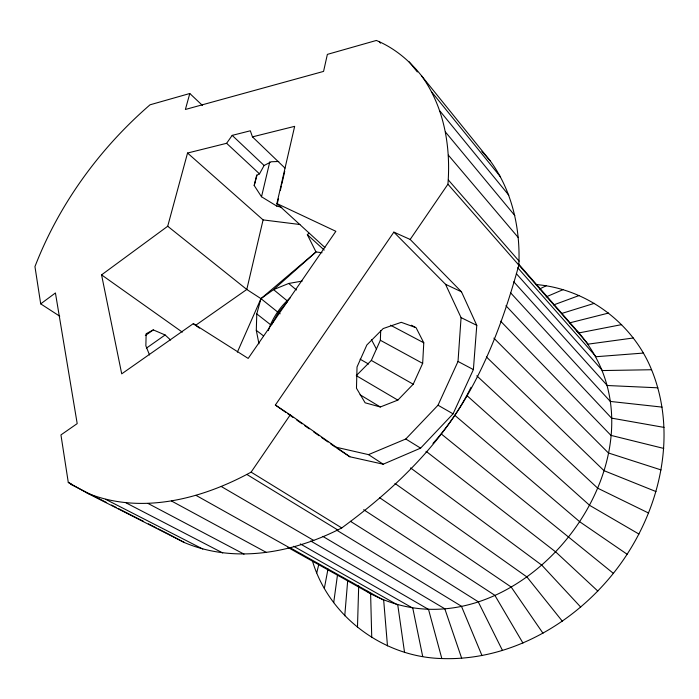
<?xml version="1.0" encoding="UTF-8"?>
<svg xmlns="http://www.w3.org/2000/svg" width="699" height="699" viewBox="0 0 699 699"><rect width="100%" height="100%" fill="white"/><g stroke="black" fill="none" stroke-linecap="round" stroke-linejoin="round"><path stroke-width="1.05" d="M312.357 560.694C328.949 616.798 383.62 657.147 441.829 658.545C508.75 661.018 572.289 624.644 613.355 573.355C658.021 517.461 679.384 437.915 651.573 369.736C632.481 322.632 586.155 288.495 535.469 284.493M258.953 343.803L256.297 330.356L256.778 313.912L260.963 298.639L316.009 251.963L322.047 252.732M357.469 627.475L358.701 585.718M397.836 400.108L380.308 406.984L365.123 402.799L356.473 388.233L357.023 366.975L366.853 344.974L383.183 328.556L401.278 322.326L416.08 327.7L423.777 342.79L422.659 363.384L413.214 384.214L397.836 400.108L356.289 375.643L371.326 360.431L380.352 340.273L380.693 330.767M336.175 447.238L368.513 454.63L405.796 438.998L438.02 405.21L458.02 361.453L461.069 317.608L445.525 284.292L393.852 232.129L275.362 405.044L286.066 412.559M336.866 448.155L349.849 456.77L383.201 464.197L420.606 448.138L453.066 413.843L473.389 369.588L476.779 325.341L461.489 291.824L410.173 239.442L393.852 232.129M59.747 316.21L40.699 303.864L55.431 292.96L77.196 423.611L60.944 434.918L68.284 482.441L87.192 493.092L184.475 542.59C235.423 564.128 294.104 552.577 341.741 527.937C390.793 492.07 436.097 449.317 466.749 396.324L467.107 395.748C490.593 354.978 506.373 310.347 518.833 265.122C520.528 228.494 512.087 190.521 490.078 160.656L421.497 75.737C409.544 60.577 394.253 47.899 376.359 40.455L327.368 54.382L323.567 71.403L185.384 109.472L189.805 93.5L202.483 105.47M344.756 615.775L347.7 580.607M410.173 239.442L447.928 184.213C450.916 146.58 444.11 106.764 421.497 75.737M333.694 602.652L337.451 575.225M324.345 588.296L327.997 569.021M276.883 203.549L294.655 126.344L252.461 136.864L250.321 130.792L232.182 135.379L226.607 143.304L187.542 153.037L167.708 226.249L101.565 274.873L121.713 373.851L193.308 323.646L248.18 358.421L335.861 231.308L276.883 203.549L324.913 247.507M281.776 207.393L276.734 206.065L278.429 198.691M280.369 190.268L281.339 186.056M281.828 183.951L284.729 171.316M187.542 153.037L263.086 219.897L246.791 289.473L195.563 325.35M276.734 206.065L261.513 196.768L269.797 161.827M261.513 196.768L254.191 185.488L256.708 175.038M316.734 572.892L318.779 564.486M254.191 185.488L257.014 175.143L259.495 173.868L264.117 165.488L271.256 161.766L278.77 161.478M268.337 330.644C272.313 318.054 280.238 306.651 290.076 297.931M237.363 352.147L260.963 298.639L273.571 289.622L316.009 251.963L307.342 234.689L308.949 233.204M471.056 387.281C460.999 407.587 448.05 426.504 432.978 443.419M271.527 324.747L278.464 312.453L287.604 301.444M87.192 493.092C141.058 515.093 202.098 498.972 251.107 472.131L290.242 414.891L349.849 456.77M145.331 335.537L153.291 329.902L165.121 334.97L170.608 340.055M146.371 348.163L165.121 334.97M153.291 329.902L146.143 333.746L145.864 345.848L149.534 354.961M539.497 289.045L546.207 285.76M546.102 296.909L562.94 289.692M302.213 281.085L288.696 283.462L273.571 289.622L286.913 300.587M467.107 395.748L589.659 505.368L638.93 534.053M553.608 304.939L579.052 295.555M562.092 313.344L594.333 303.34M189.805 93.5L150.032 104.806C99.564 148.52 59.074 204.23 34.95 266.599L40.699 303.864M569.493 322.912L608.602 313.047M621.656 324.616L578.921 332.925L576.675 330.837M633.294 337.993L588.182 344.135L518.37 264.467M643.325 353.074L596.081 356.717L517.732 267.743M651.573 369.736L602.486 370.557L516.343 273.65M657.873 387.814L607.265 385.516L513.765 281.776M662.067 407.106L610.314 401.436L510.506 292.715M263.086 219.897L299.923 224.51M664.05 427.404L611.555 418.124L505.945 305.716M663.727 448.426L610.935 435.372L500.65 321.208M661.044 469.92L608.418 452.969L493.87 338.124M655.985 491.563L604.006 470.663L486.408 356.944M445.525 284.292L461.489 291.824M648.593 513.049L597.732 488.208L476.797 375.809M461.069 317.608L476.779 325.341M68.284 482.441L71.202 483.926M70.634 484.258L106.632 502.581M111.49 505.062L116.357 507.535M118.306 508.531L143.592 521.402M148.459 523.883L156.244 527.841M158.184 528.837L166.939 533.293M105.732 499.374L202.797 549.038M126.1 502.896L222.719 552.935M411.3 325.218L415.127 327.202M390.558 325.227L423.777 342.79M458.02 361.453L473.389 369.588M148.101 503.49L244.038 554.132M167.917 533.783L184.475 542.59M171.508 501.008L266.511 552.498M380.352 340.273L422.659 363.384M287.988 547.474L370.61 593.722C513.608 668.698 684.627 455.792 578.921 332.925L517.95 263.287M290.391 547.894L383.681 600.196L387.473 645.876M196.017 495.364L289.867 547.946M293.667 546.277L397.783 605.046L404.52 652.237M371.326 360.431L413.214 384.214M300.282 543.901L412.786 608.147L422.703 656.501M360.107 359.19L368.591 364.048M438.02 405.21L453.066 413.843M310.688 540.991L428.522 609.414L441.829 658.545M221.303 486.53L313.781 540.467M322.816 536.378L444.8 608.785L461.681 658.266M360.081 394.778L380.308 406.984M247 474.534L337.914 530.06M336.35 529.956L461.427 606.225L481.995 655.61M251.107 472.131L341.741 527.937M405.796 438.998L420.606 448.138M350.4 521.288L478.177 601.725L502.511 650.533M368.513 454.63L383.201 464.197M363.663 509.702L494.84 595.303L522.948 643.063M275.362 405.044L290.242 414.891M366.355 590.865L370.61 593.722L371.746 637.575M379.531 497.636L511.161 587.011L542.983 633.25M627.134 554.255L579.899 521.882L454.848 415.355M287.848 413.817L293.204 417.574M296.769 420.073L302.125 423.83M304.799 425.708L309.264 428.845M313.72 431.973L319.076 435.73M321.75 437.609L327.997 441.995M330.671 443.874L335.136 447.002M101.565 274.873L182.317 332.139M394.952 483.428L526.924 576.955L562.337 621.21M441.401 434.053L613.355 573.355M193.308 323.646L199.46 328.102M410.584 467.919L541.891 565.246L580.703 607.073M256.297 330.356L263.54 335.904M256.778 313.912L270.373 324.554M167.708 226.249L246.791 289.473L260.963 298.639L277.512 311.903M278.464 312.453L280.168 313.816M288.696 283.462L296.446 289.989M307.342 234.689L324.214 250.067M226.607 143.304L259.495 173.868M597.802 591.048L555.836 552.035L426.11 451.318L426.399 452.323M232.182 135.379L264.117 165.488M252.461 136.864L284.965 168.083M481.847 151.325L490.078 160.656M447.928 184.213L518.833 265.122M448.391 180.019L519.139 261.173M448.347 155.134L518.3 237.599M445.473 132.041L514.814 215.545M379.138 41.486L380.518 43.172M439.907 110.984L508.828 195.239M431.842 92.163L500.519 176.891M409.098 61.783L417.338 71.962M371.422 339.6L376.499 349.185"/></g></svg>
